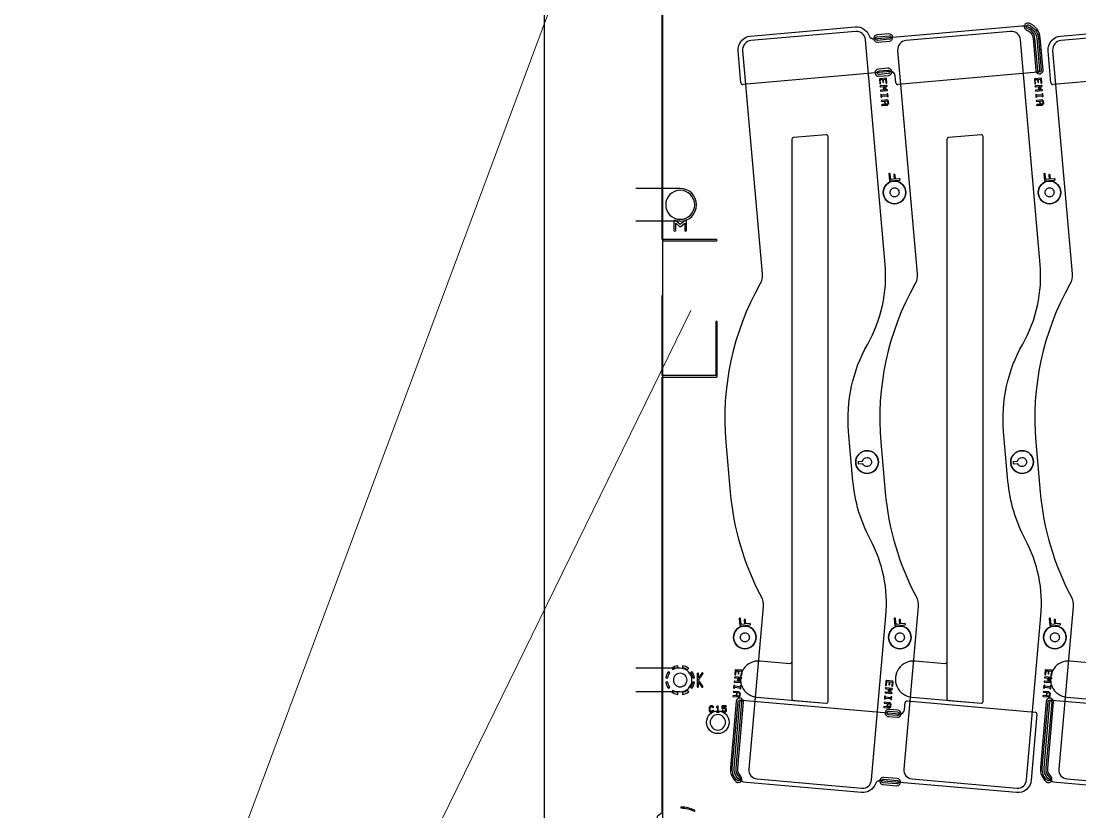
# Model space of a CAD drawing. Extents: x 2864 to 3941, y 2420 to 3182.
# Drawn here: x 3467.2 to 3584, y 2842.2 to 2929.4 of the extents above; entities that cross this region are included whole.
import ezdxf

# ---------------------------------------------------------------- set-up
doc = ezdxf.new("R2010")
doc.units = 0
for name, color, linetype in [('ada-b', 3, 'Continuous'), ('btr2_panel', 7, 'Continuous'), ('emi-panel', 2, 'Continuous')]:
    doc.layers.add(name, color=color, linetype=linetype)
doc.layers.add('備註', color=1, linetype='Continuous', lineweight=0)

msp = doc.modelspace()

# ---------------------------------------------------------------- linework, layer by layer
at = {"layer": 'ada-b', "linetype": 'Continuous'}
for points in [[(3556.2348, 2854.41597), (3556.23502, 2916.70777, 0.440004), (3556.01759, 2916.907), (3552.41713, 2916.592, 0.388891), (3552.23456, 2916.39276), (3552.23462, 2858.78117, -0.440016), (3552.0172, 2858.58193), (3548.73462, 2858.86914, 1), (3548.38616, 2854.88432), (3556.01738, 2854.21674, 0.44002)], [(3556.23491, 2854.41598), (3556.23502, 2916.70777, 0.440004), (3556.01759, 2916.907), (3552.41713, 2916.592, 0.388891), (3552.23456, 2916.39276), (3552.23453, 2854.7309, 0.388895), (3552.41711, 2854.53166), (3556.01746, 2854.21672, 0.440063)], [(3573.3348, 2854.41597), (3573.33502, 2916.70777, 0.440004), (3573.11759, 2916.907), (3569.51713, 2916.592, 0.388891), (3569.33456, 2916.39276), (3569.33462, 2858.78117, -0.440016), (3569.1172, 2858.58193), (3565.83462, 2858.86914, 1), (3565.48616, 2854.88432), (3573.11738, 2854.21674, 0.44002)], [(3573.33491, 2854.41598), (3573.33502, 2916.70777, 0.440004), (3573.11759, 2916.907), (3569.51713, 2916.592, 0.388891), (3569.33456, 2916.39276), (3569.33453, 2854.7309, 0.388895), (3569.51711, 2854.53166), (3573.11746, 2854.21672, 0.440063)], [(3590.4348, 2854.41597), (3590.43502, 2916.70777, 0.440004), (3590.21759, 2916.907), (3586.61713, 2916.592, 0.388891), (3586.43456, 2916.39276), (3586.43462, 2858.78117, -0.440016), (3586.2172, 2858.58193), (3582.93462, 2858.86914, 1), (3582.58616, 2854.88432), (3590.21738, 2854.21674, 0.44002)]]:
    msp.add_lwpolyline(points, format="xyb", close=True, dxfattribs=at)
at = {"layer": 'btr2_panel'}
for p, q in [((3562.76658, 2921.87186), (3562.46582, 2922.03646)), ((3579.86658, 2921.87186), (3579.56582, 2922.03646)), ((3539.67299, 2858.15358), (3539.67299, 2858.35643)), ((3538.77217, 2857.57334), (3538.62873, 2857.71678)), ((3546.37996, 2856.79704), (3546.68072, 2856.96164)), ((3580.57996, 2856.79704), (3580.88072, 2856.96164)), ((3538.62874, 2855.83538), (3538.77217, 2855.97882)), ((3563.01187, 2855.59784), (3563.31264, 2855.76244)), ((3544.07151, 2853.23197), (3544.17084, 2853.23197))]:
    msp.add_line(p, q, dxfattribs=at)
at = {"layer": 'btr2_panel', "linetype": 'Continuous'}
for points in [[(3524.92299, 3034.67608), (3524.92299, 2839.37608), (3523.92299, 2839.37608, 1), (3523.92299, 2838.97608), (3524.92299, 2838.97608), (3524.92299, 2643.67608)], [(3537.92299, 2746.67608), (3537.92299, 2836.18276, -0.044688), (3537.42299, 2836.58572), (3537.42299, 2841.76645, -0.044688), (3537.92299, 2842.16941), (3537.92299, 2890.18838), (3543.92299, 2890.18838, 0.414239), (3543.99849, 2890.26388), (3543.99849, 2896.26388, 1), (3543.84749, 2896.26388), (3543.84749, 2890.33938), (3537.92299, 2890.33938), (3537.92299, 2899.18838, 0.414239), (3537.99849, 2899.26388), (3537.99849, 2905.18838), (3543.92299, 2905.18838, 1), (3543.92299, 2905.33938), (3537.92299, 2905.33938), (3537.92299, 2931.67608)], [(3578.40555, 2929.19751, 1), (3578.13259, 2928.44552, -0.291712), (3578.85308, 2927.5074), (3579.16265, 2923.96908, 1), (3579.9596, 2924.0388)], [(3579.9596, 2924.0388), (3579.65004, 2927.57712, 0.291712), (3578.40555, 2929.19751)], [(3579.76036, 2924.02137, -1), (3579.36188, 2923.98651), (3579.05232, 2927.52483, 0.29171), (3578.20083, 2928.63351, -1), (3578.33731, 2929.00951)], [(3578.33731, 2929.00951, -0.291711), (3579.4508, 2927.55969), (3579.76036, 2924.02137)], [(3562.46582, 2922.03646), (3562.73339, 2922.25075, 0.742511), (3562.69782, 2922.33962), (3562.0051, 2922.27902, 1), (3562.01382, 2922.1794), (3562.54202, 2922.22561)], [(3562.54202, 2922.22561), (3562.34487, 2922.06771, 0.53607), (3562.35202, 2921.98474), (3562.57371, 2921.86342)], [(3579.56582, 2922.03646), (3579.83339, 2922.25075, 0.742511), (3579.79782, 2922.33962), (3579.1051, 2922.27902, 1), (3579.11382, 2922.1794), (3579.64202, 2922.22561)], [(3579.64202, 2922.22561), (3579.44487, 2922.06771, 0.53607), (3579.45202, 2921.98474), (3579.67371, 2921.86342)], [(3562.57371, 2921.86342), (3562.04551, 2921.81721, 1), (3562.05422, 2921.71759), (3562.74682, 2921.77818, 0.743044), (3562.76658, 2921.87186)], [(3579.67371, 2921.86342), (3579.14551, 2921.81721, 1), (3579.15422, 2921.71759), (3579.84682, 2921.77818, 0.743044), (3579.86658, 2921.87186)], [(3540.62141, 2906.38057), (3540.62141, 2907.37395, 0.63678), (3540.4572, 2907.45061), (3539.92538, 2907.00743), (3539.39357, 2907.45061, 0.63678), (3539.22936, 2907.37395), (3539.22936, 2906.38057, 1), (3539.42936, 2906.38057), (3539.42936, 2907.16044)], [(3539.42936, 2907.16044), (3539.86137, 2906.80044, 0.362064), (3539.9894, 2906.80044), (3540.42141, 2907.16044)], [(3540.42141, 2907.16044), (3540.42141, 2906.38057, 1), (3540.62141, 2906.38057)], [(3538.98229, 2858.07033), (3539.12573, 2857.9269, -0.106991), (3539.67299, 2858.15358)], [(3540.17299, 2858.35643), (3540.17299, 2858.15358, -0.106992), (3540.72025, 2857.9269), (3540.86368, 2858.07033)], [(3538.34264, 2857.02608), (3538.54549, 2857.02608, -0.106992), (3538.77217, 2857.57334)], [(3541.21724, 2857.71678), (3541.0738, 2857.57334, -0.106991), (3541.30048, 2857.02608), (3541.50333, 2857.02608)], [(3541.94032, 2857.01165), (3541.94032, 2857.491, 1), (3541.79032, 2857.491), (3541.79032, 2856.0506, 1), (3541.94032, 2856.0506), (3541.94032, 2856.52995)], [(3542.42375, 2856.09318), (3541.95642, 2856.7708), (3542.42375, 2857.44842, 1), (3542.30027, 2857.53358), (3541.94032, 2857.01165)], [(3546.45616, 2856.60789), (3545.92796, 2856.65411, 1), (3545.91924, 2856.55449), (3546.61172, 2856.49391, 0.743963), (3546.64757, 2856.58272), (3546.37996, 2856.79704)], [(3546.68072, 2856.96164, 0.74498), (3546.6607, 2857.05535), (3545.96836, 2857.11592, 1), (3545.95965, 2857.0163), (3546.48785, 2856.97009)], [(3546.48785, 2856.97009), (3546.26616, 2856.84876, 0.537055), (3546.25913, 2856.7657), (3546.45616, 2856.60789)], [(3580.65616, 2856.60789), (3580.12796, 2856.65411, 1), (3580.11924, 2856.55449), (3580.81172, 2856.49391, 0.743963), (3580.84757, 2856.58272), (3580.57996, 2856.79704)], [(3580.88072, 2856.96164, 0.74498), (3580.8607, 2857.05535), (3580.16836, 2857.11592, 1), (3580.15965, 2857.0163), (3580.68785, 2856.97009)], [(3580.68785, 2856.97009), (3580.46616, 2856.84876, 0.537055), (3580.45913, 2856.7657), (3580.65616, 2856.60789)], [(3538.77217, 2855.97882, -0.106993), (3538.54549, 2856.52608), (3538.34264, 2856.52608)], [(3539.67299, 2855.19573), (3539.67299, 2855.39858, -0.106992), (3539.12573, 2855.62527), (3538.98229, 2855.48183)], [(3540.86368, 2855.48183), (3540.72025, 2855.62527, -0.106991), (3540.17299, 2855.39858), (3540.17299, 2855.19573)], [(3541.50333, 2856.52608), (3541.30048, 2856.52608, -0.106992), (3541.0738, 2855.97882), (3541.21724, 2855.83538)], [(3541.94032, 2856.52995), (3542.30027, 2856.00802, 1), (3542.42375, 2856.09318)], [(3563.08808, 2855.40869), (3562.55988, 2855.4549, 1), (3562.55116, 2855.35528), (3563.24363, 2855.2947, 0.743963), (3563.27949, 2855.38352), (3563.01187, 2855.59784)], [(3563.31264, 2855.76244, 0.74498), (3563.29262, 2855.85614), (3562.60028, 2855.91671, 1), (3562.59157, 2855.81709), (3563.11977, 2855.77088)], [(3563.11977, 2855.77088), (3562.89807, 2855.64956, 0.537055), (3562.89104, 2855.56649), (3563.08808, 2855.40869)], [(3546.90066, 2854.35039, 1), (3546.10371, 2854.42012), (3545.46608, 2847.13235, 0.230922), (3546.06335, 2845.57684)], [(3546.19972, 2845.72314, -0.230922), (3545.66532, 2847.11492), (3546.30295, 2854.40269, -1), (3546.70143, 2854.36783)], [(3546.70143, 2854.36783), (3546.0638, 2847.08005, 0.230923), (3546.47247, 2846.01574, -1), (3546.19972, 2845.72314)], [(3546.06335, 2845.57684, 1), (3546.60884, 2846.16203, -0.230922), (3546.26304, 2847.06262), (3546.90066, 2854.35039)], [(3581.10066, 2854.35039, 1), (3580.30371, 2854.42012), (3579.66608, 2847.13235, 0.230922), (3580.26335, 2845.57684)], [(3580.39972, 2845.72314, -0.230922), (3579.86532, 2847.11492), (3580.50295, 2854.40269, -1), (3580.90143, 2854.36783)], [(3580.90143, 2854.36783), (3580.2638, 2847.08005, 0.230923), (3580.67247, 2846.01574, -1), (3580.39972, 2845.72314)], [(3580.26335, 2845.57684, 1), (3580.80884, 2846.16203, -0.230922), (3580.46304, 2847.06262), (3581.10066, 2854.35039)], [(3544.17084, 2853.23197, 1), (3544.17084, 2853.33197), (3544.12151, 2853.33197), (3544.12151, 2853.87799, 0.669786), (3544.036, 2853.91319), (3543.93681, 2853.81401, 1), (3544.00752, 2853.7433), (3544.02151, 2853.75728)], [(3544.02151, 2853.75728), (3544.02151, 2853.33197), (3543.97217, 2853.33197, 1), (3543.97217, 2853.23197), (3544.07151, 2853.23197)], [(3540.03567, 2842.77431, 1), (3540.03254, 2842.67436, -0.105767), (3541.45418, 2842.32337, 1), (3541.49793, 2842.4133)]]:
    msp.add_lwpolyline(points, format="xyb", dxfattribs=at)
for points in [[(3562.62299, 2863.84536, 0.145892), (3560.88788, 2872.29719, -0.101585), (3558.98035, 2878.69528), (3558.501, 2884.17421, -0.152268), (3560.60892, 2893.82848, 0.152268), (3562.52597, 2902.61012), (3560.35841, 2927.38538, 0.414215), (3559.27507, 2928.29442), (3547.71928, 2927.28342, 0.414215), (3546.81024, 2926.20007), (3548.96427, 2901.57941, -0.151039), (3548.71521, 2900.42479, 0.151026), (3544.95283, 2882.9889), (3545.43217, 2877.50997, 0.100411), (3548.83641, 2865.99401, -0.144694), (3549.0619, 2864.88277), (3547.4932, 2846.95482, 0.414156), (3548.40229, 2845.87153), (3559.95812, 2844.86035, 0.414232), (3561.04148, 2845.76932)], [(3563.01208, 2927.22569, 1), (3562.94236, 2928.02265), (3561.63518, 2927.90828, 1), (3561.70491, 2927.11133)], [(3579.72299, 2863.84536, 0.145892), (3577.98788, 2872.29719, -0.101585), (3576.08035, 2878.69528), (3575.601, 2884.17421, -0.152268), (3577.70892, 2893.82848, 0.152268), (3579.62597, 2902.61012), (3577.45841, 2927.38538, 0.414215), (3576.37507, 2928.29442), (3564.81928, 2927.28342, 0.414215), (3563.91024, 2926.20007), (3566.06427, 2901.57941, -0.151039), (3565.81521, 2900.42479, 0.151026), (3562.05283, 2882.9889), (3562.53217, 2877.50997, 0.100411), (3565.93641, 2865.99401, -0.144694), (3566.1619, 2864.88277), (3564.5932, 2846.95482, 0.414156), (3565.50229, 2845.87153), (3577.05812, 2844.86035, 0.414232), (3578.14148, 2845.76932)], [(3596.82299, 2863.84536, 0.145892), (3595.08788, 2872.29719, -0.101585), (3593.18035, 2878.69528), (3592.701, 2884.17421, -0.152268), (3594.80892, 2893.82848, 0.152268), (3596.72597, 2902.61012), (3594.55841, 2927.38538, 0.414215), (3593.47507, 2928.29442), (3581.91928, 2927.28342, 0.414215), (3581.01024, 2926.20007), (3583.16427, 2901.57941, -0.151039), (3582.91521, 2900.42479, 0.151026), (3579.15283, 2882.9889), (3579.63217, 2877.50997, 0.100411), (3583.03641, 2865.99401, -0.144694), (3583.2619, 2864.88277), (3581.6932, 2846.95482, 0.414156), (3582.60229, 2845.87153), (3594.15812, 2844.86035, 0.414232), (3595.24148, 2845.76932)], [(3562.99465, 2927.42493), (3561.68747, 2927.31057, -1), (3561.65261, 2927.70905), (3562.95979, 2927.82341, -1)], [(3562.89833, 2923.4399, 1), (3562.8286, 2924.23686), (3561.77917, 2924.14504, 1), (3561.8489, 2923.34809)], [(3562.88089, 2923.63914), (3561.89948, 2923.55328, -1), (3561.86462, 2923.95176), (3562.84603, 2924.03762, -1)], [(3562.72267, 2922.62931), (3562.68226, 2923.09113, 0.414255), (3562.6281, 2923.13658), (3561.93538, 2923.07597, 0.414255), (3561.88993, 2923.02181), (3561.93033, 2922.55999, 1), (3562.02995, 2922.56871), (3561.9939, 2922.98071), (3562.24064, 2923.0023), (3562.26659, 2922.70575, 1), (3562.36621, 2922.71446), (3562.34026, 2923.01101), (3562.587, 2923.0326), (3562.62305, 2922.6206, 1)], [(3579.82267, 2922.62931), (3579.78226, 2923.09113, 0.414255), (3579.7281, 2923.13658), (3579.03538, 2923.07597, 0.414255), (3578.98993, 2923.02181), (3579.03033, 2922.55999, 1), (3579.12995, 2922.56871), (3579.0939, 2922.98071), (3579.34064, 2923.0023), (3579.36659, 2922.70575, 1), (3579.46621, 2922.71446), (3579.44026, 2923.01101), (3579.687, 2923.0326), (3579.72305, 2922.6206, 1)], [(3562.85201, 2921.15085), (3562.84192, 2921.2662), (3562.8419, 2921.26641), (3562.83181, 2921.38176, 1), (3562.73219, 2921.37305), (3562.73794, 2921.3074), (3562.14484, 2921.25551), (3562.1391, 2921.32116, 1), (3562.03948, 2921.31244), (3562.05968, 2921.08153, 1), (3562.1593, 2921.09025), (3562.15356, 2921.15589), (3562.74665, 2921.20778), (3562.75239, 2921.14214, 1)], [(3579.95201, 2921.15085), (3579.94192, 2921.2662), (3579.9419, 2921.26641), (3579.93181, 2921.38176, 1), (3579.83219, 2921.37305), (3579.83794, 2921.3074), (3579.24484, 2921.25551), (3579.2391, 2921.32116, 1), (3579.13948, 2921.31244), (3579.15968, 2921.08153, 1), (3579.2593, 2921.09025), (3579.25356, 2921.15589), (3579.84665, 2921.20778), (3579.85239, 2921.14214, 1)], [(3562.92172, 2920.35409), (3562.90156, 2920.58461, 0.2), (3562.88387, 2920.61875), (3562.75832, 2920.7241, 0.199997), (3562.72163, 2920.73559), (3562.49127, 2920.71544), (3562.49055, 2920.71538), (3562.14455, 2920.68511, 1), (3562.15327, 2920.58549), (3562.44982, 2920.61143), (3562.48151, 2920.24924), (3562.18496, 2920.22329, 1), (3562.19367, 2920.12367), (3562.53989, 2920.15396), (3562.54017, 2920.15399), (3562.77074, 2920.17416, 0.2), (3562.80488, 2920.19185), (3562.91023, 2920.3174, 0.199997)], [(3580.02172, 2920.35409), (3580.00156, 2920.58461, 0.2), (3579.98387, 2920.61875), (3579.85832, 2920.7241, 0.199997), (3579.82163, 2920.73559), (3579.59127, 2920.71544), (3579.59055, 2920.71538), (3579.24455, 2920.68511, 1), (3579.25327, 2920.58549), (3579.54982, 2920.61143), (3579.58151, 2920.24924), (3579.28496, 2920.22329, 1), (3579.29367, 2920.12367), (3579.63989, 2920.15396), (3579.64017, 2920.15399), (3579.87074, 2920.17416, 0.2), (3579.90488, 2920.19185), (3580.01023, 2920.3174, 0.199997)], [(3564.81724, 2910.54396, 0.414215), (3563.56724, 2911.79396, 0.414215), (3562.31724, 2910.54396, 0.414215), (3563.56724, 2909.29396, 0.414215)], [(3564.12148, 2911.9056, 1), (3564.10841, 2912.05503), (3563.66359, 2912.01611), (3563.62467, 2912.46093, 1), (3563.47524, 2912.44786), (3563.51416, 2912.00304), (3563.14405, 2911.97066), (3563.08998, 2912.58866, 1), (3562.94055, 2912.57559), (3563.00115, 2911.88287, 0.414234), (3563.08241, 2911.81469), (3563.6015, 2911.86011), (3563.60239, 2911.86018)], [(3581.91724, 2910.54396, 0.414215), (3580.66724, 2911.79396, 0.414215), (3579.41724, 2910.54396, 0.414215), (3580.66724, 2909.29396, 0.414215)], [(3581.22148, 2911.9056, 1), (3581.20841, 2912.05503), (3580.76359, 2912.01611), (3580.72467, 2912.46093, 1), (3580.57524, 2912.44786), (3580.61416, 2912.00304), (3580.24405, 2911.97066), (3580.18998, 2912.58866, 1), (3580.04055, 2912.57559), (3580.10115, 2911.88287, 0.414234), (3580.18241, 2911.81469), (3580.7015, 2911.86011), (3580.70239, 2911.86018)], [(3541.52299, 2909.17608, 0.414215), (3539.92299, 2910.77608, 0.414215), (3538.32299, 2909.17608, 0.414215), (3539.92299, 2907.57608, 0.414215)], [(3564.06724, 2910.54396, -0.414217), (3563.56724, 2910.04396, -0.414217), (3563.06724, 2910.54396, -0.414217), (3563.56724, 2911.04396, -0.414217)], [(3581.16724, 2910.54396, -0.414217), (3580.66724, 2910.04396, -0.414217), (3580.16724, 2910.54396, -0.414217), (3580.66724, 2911.04396, -0.414217)], [(3561.78671, 2880.816, 0.414215), (3560.53671, 2882.066, 0.414215), (3559.28671, 2880.816, 0.414215), (3560.53671, 2879.566, 0.414215)], [(3561.03671, 2880.816, -0.414217), (3560.53671, 2880.316, -0.303552), (3560.07463, 2880.625), (3559.60226, 2880.58368), (3559.57612, 2880.88254), (3560.04849, 2880.92386, -0.351876), (3560.53671, 2881.316, -0.414217)], [(3578.88671, 2880.816, 0.414215), (3577.63671, 2882.066, 0.414215), (3576.38671, 2880.816, 0.414215), (3577.63671, 2879.566, 0.414215)], [(3578.13671, 2880.816, -0.414217), (3577.63671, 2880.316, -0.303552), (3577.17463, 2880.625), (3576.70226, 2880.58368), (3576.67612, 2880.88254), (3577.14849, 2880.92386, -0.351876), (3577.63671, 2881.316, -0.414217)], [(3548.30427, 2861.4851, 0.414215), (3547.05427, 2862.7351, 0.414215), (3545.80427, 2861.4851, 0.414215), (3547.05427, 2860.2351, 0.414215)], [(3547.60852, 2862.84674, 1), (3547.59544, 2862.99617), (3547.15062, 2862.95726), (3547.1117, 2863.40208, 1), (3546.96227, 2863.389), (3547.00119, 2862.94418), (3546.63108, 2862.9118), (3546.57701, 2863.52981, 1), (3546.42758, 2863.51673), (3546.48819, 2862.82401, 0.414234), (3546.56944, 2862.75584), (3547.08853, 2862.80125), (3547.08943, 2862.80133)], [(3565.40427, 2861.4851, 0.414215), (3564.15427, 2862.7351, 0.414215), (3562.90427, 2861.4851, 0.414215), (3564.15427, 2860.2351, 0.414215)], [(3564.70852, 2862.84674, 1), (3564.69544, 2862.99617), (3564.25062, 2862.95726), (3564.2117, 2863.40208, 1), (3564.06227, 2863.389), (3564.10119, 2862.94418), (3563.73108, 2862.9118), (3563.67701, 2863.52981, 1), (3563.52758, 2863.51673), (3563.58819, 2862.82401, 0.414234), (3563.66944, 2862.75584), (3564.18853, 2862.80125), (3564.18943, 2862.80133)], [(3582.50427, 2861.4851, 0.414215), (3581.25427, 2862.7351, 0.414215), (3580.00427, 2861.4851, 0.414215), (3581.25427, 2860.2351, 0.414215)], [(3581.80852, 2862.84674, 1), (3581.79544, 2862.99617), (3581.35062, 2862.95726), (3581.3117, 2863.40208, 1), (3581.16227, 2863.389), (3581.20119, 2862.94418), (3580.83108, 2862.9118), (3580.77701, 2863.52981, 1), (3580.62758, 2863.51673), (3580.68819, 2862.82401, 0.414234), (3580.76944, 2862.75584), (3581.28853, 2862.80125), (3581.28943, 2862.80133)], [(3547.55427, 2861.4851, -0.414217), (3547.05427, 2860.9851, -0.414217), (3546.55427, 2861.4851, -0.414217), (3547.05427, 2861.9851, -0.414217)], [(3564.65427, 2861.4851, -0.414217), (3564.15427, 2860.9851, -0.414217), (3563.65427, 2861.4851, -0.414217), (3564.15427, 2861.9851, -0.414217)], [(3581.75427, 2861.4851, -0.414217), (3581.25427, 2860.9851, -0.414217), (3580.75427, 2861.4851, -0.414217), (3581.25427, 2861.9851, -0.414217)], [(3546.77625, 2857.7981, 0.414255), (3546.7308, 2857.85227), (3546.03808, 2857.91287, 0.414249), (3545.98392, 2857.86742), (3545.94352, 2857.40561, 1), (3546.04313, 2857.3969), (3546.07918, 2857.8089), (3546.32592, 2857.78731), (3546.29998, 2857.49076, 1), (3546.39959, 2857.48205), (3546.42554, 2857.7786), (3546.67228, 2857.75701), (3546.63623, 2857.34501, 1), (3546.73585, 2857.33629)], [(3580.97625, 2857.7981, 0.414255), (3580.9308, 2857.85227), (3580.23808, 2857.91287, 0.414249), (3580.18392, 2857.86742), (3580.14352, 2857.40561, 1), (3580.24313, 2857.3969), (3580.27918, 2857.8089), (3580.52592, 2857.78731), (3580.49998, 2857.49076, 1), (3580.59959, 2857.48205), (3580.62554, 2857.7786), (3580.87228, 2857.75701), (3580.83623, 2857.34501, 1), (3580.93585, 2857.33629)], [(3540.67299, 2856.77608, 0.414216), (3539.92299, 2857.52608, 0.414216), (3539.17299, 2856.77608, 0.414216), (3539.92299, 2856.02608, 0.414216)], [(3563.40817, 2856.5989, 0.414255), (3563.36272, 2856.65307), (3562.67, 2856.71367, 0.414249), (3562.61584, 2856.66822), (3562.57544, 2856.20641, 1), (3562.67505, 2856.19769), (3562.7111, 2856.60969), (3562.95784, 2856.58811), (3562.93189, 2856.29156, 1), (3563.03151, 2856.28284), (3563.05745, 2856.57939), (3563.30419, 2856.55781), (3563.26815, 2856.1458, 1), (3563.36777, 2856.13709)], [(3546.55698, 2855.29178, 0.200109), (3546.54533, 2855.32845), (3546.44026, 2855.45367, 0.200125), (3546.40618, 2855.4715), (3545.82891, 2855.52201, 1), (3545.8202, 2855.42239), (3546.11675, 2855.39644), (3546.08506, 2855.03425), (3545.78851, 2855.0602, 1), (3545.77979, 2854.96058), (3546.35706, 2854.91007, 0.200133), (3546.39372, 2854.92172), (3546.51894, 2855.02679, 0.200125), (3546.53678, 2855.06088)], [(3546.6267, 2856.08874, 1), (3546.52708, 2856.09746), (3546.52134, 2856.03181), (3545.92825, 2856.0837), (3545.93399, 2856.14934, 1), (3545.83437, 2856.15806), (3545.81417, 2855.92715, 1), (3545.91379, 2855.91844), (3545.91953, 2855.98408), (3546.51263, 2855.93219), (3546.50688, 2855.86655, 1), (3546.6065, 2855.85783)], [(3580.75698, 2855.29178, 0.200109), (3580.74533, 2855.32845), (3580.64026, 2855.45367, 0.200125), (3580.60618, 2855.4715), (3580.02891, 2855.52201, 1), (3580.0202, 2855.42239), (3580.31675, 2855.39644), (3580.28506, 2855.03425), (3579.98851, 2855.0602, 1), (3579.97979, 2854.96058), (3580.55706, 2854.91007, 0.200133), (3580.59372, 2854.92172), (3580.71894, 2855.02679, 0.200125), (3580.73678, 2855.06088)], [(3580.8267, 2856.08874, 1), (3580.72708, 2856.09746), (3580.72134, 2856.03181), (3580.12825, 2856.0837), (3580.13399, 2856.14934, 1), (3580.03437, 2856.15806), (3580.01417, 2855.92715, 1), (3580.11379, 2855.91844), (3580.11953, 2855.98408), (3580.71263, 2855.93219), (3580.70688, 2855.86655, 1), (3580.8065, 2855.85783)], [(3563.25862, 2854.88953, 1), (3563.159, 2854.89825), (3563.15326, 2854.83261), (3562.56016, 2854.88449), (3562.56591, 2854.95014, 1), (3562.46629, 2854.95885), (3562.44609, 2854.72795, 1), (3562.54571, 2854.71923), (3562.55145, 2854.78487), (3563.14454, 2854.73299), (3563.1388, 2854.66734, 1), (3563.23842, 2854.65863)], [(3543.60554, 2853.34595, 1), (3543.53483, 2853.41666), (3543.45013, 2853.33197), (3543.29288, 2853.33197), (3543.22283, 2853.40201), (3543.22283, 2853.75794), (3543.29288, 2853.82799), (3543.45013, 2853.82799), (3543.53483, 2853.7433, 1), (3543.60554, 2853.81401), (3543.50635, 2853.91319, 0.200121), (3543.47084, 2853.92799), (3543.27217, 2853.92799, 0.200121), (3543.23666, 2853.91319), (3543.13763, 2853.81416, 0.200121), (3543.12283, 2853.77865), (3543.12283, 2853.3813, 0.200121), (3543.13763, 2853.34579), (3543.23666, 2853.24677, 0.200121), (3543.27217, 2853.23197), (3543.47084, 2853.23197, 0.200121), (3543.50635, 2853.24677)], [(3545.02018, 2853.3813), (3545.02018, 2853.57998, 0.200121), (3545.00538, 2853.61549), (3544.90635, 2853.71452, 0.200121), (3544.87084, 2853.72932), (3544.62283, 2853.72932), (3544.62283, 2853.82799), (3544.97018, 2853.82799, 1), (3544.97018, 2853.92799), (3544.57283, 2853.92799, 0.414253), (3544.52283, 2853.87799), (3544.52283, 2853.67932, 0.414253), (3544.57283, 2853.62932), (3544.85013, 2853.62932), (3544.92018, 2853.55927), (3544.92018, 2853.40201), (3544.85013, 2853.33197), (3544.69288, 2853.33197), (3544.60819, 2853.41666, 1), (3544.53748, 2853.34595), (3544.63666, 2853.24677, 0.200121), (3544.67217, 2853.23197), (3544.87084, 2853.23197, 0.200121), (3544.90635, 2853.24677), (3545.00538, 2853.34579, 0.200121)], [(3563.18889, 2854.09258, 0.200109), (3563.17725, 2854.12924), (3563.07218, 2854.25446, 0.200125), (3563.03809, 2854.2723), (3562.46083, 2854.3228, 1), (3562.45212, 2854.22318), (3562.74866, 2854.19724), (3562.71698, 2853.83505), (3562.42043, 2853.86099, 1), (3562.41171, 2853.76137), (3562.98897, 2853.71087, 0.200133), (3563.02564, 2853.72252), (3563.15086, 2853.82759, 0.200125), (3563.1687, 2853.86167)], [(3563.921, 2853.46384), (3562.97004, 2853.54702, 1), (3562.90032, 2852.75007), (3563.85128, 2852.66688, 1)], [(3563.90357, 2853.2646, -1), (3563.86871, 2852.86612), (3562.91775, 2852.94931, -1), (3562.95261, 2853.34779)], [(3544.92675, 2852.11532, 0.414215), (3544.07675, 2852.96532, 0.414215), (3543.22675, 2852.11532, 0.414215), (3544.07675, 2851.26532, 0.414215)], [(3563.86078, 2845.91478), (3562.36806, 2846.0454, 1), (3562.29833, 2845.24845), (3563.79105, 2845.11783, 1)], [(3563.84335, 2845.71554, -1), (3563.80848, 2845.31707), (3562.31576, 2845.44769, -1), (3562.35063, 2845.84616)]]:
    msp.add_lwpolyline(points, format="xyb", close=True, dxfattribs=at)
for points in [[(3562.82031, 2920.36582), (3562.74159, 2920.27199), (3562.58113, 2920.25795), (3562.54944, 2920.62015), (3562.7099, 2920.63418), (3562.80372, 2920.55546)], [(3579.92031, 2920.36582), (3579.84159, 2920.27199), (3579.68113, 2920.25795), (3579.64944, 2920.62015), (3579.8099, 2920.63418), (3579.90372, 2920.55546)], [(3546.45555, 2855.27987), (3546.43896, 2855.09022), (3546.34514, 2855.0115), (3546.18468, 2855.02554), (3546.21636, 2855.38773), (3546.37683, 2855.37369)], [(3580.65555, 2855.27987), (3580.63896, 2855.09022), (3580.54514, 2855.0115), (3580.38468, 2855.02554), (3580.41636, 2855.38773), (3580.57683, 2855.37369)], [(3563.08747, 2854.08066), (3563.07088, 2853.89102), (3562.97706, 2853.81229), (3562.8166, 2853.82633), (3562.84828, 2854.18852), (3563.00875, 2854.17448)]]:
    msp.add_lwpolyline(points, close=True, dxfattribs=at)
at = {"layer": 'btr2_panel'}
for centre, radius, start, end in [((3539.92298, 2856.77608), 1.6, 98.989222, 126.010598), ((3539.92299, 2856.77608), 1.6, 53.989402, 81.010778), ((3539.92299, 2856.77608), 1.6, 143.989402, 171.010778), ((3539.92299, 2856.77608), 1.6, 8.989222, 36.010598), ((3539.92299, 2856.77608), 1.6, 188.989389, 216.010785), ((3539.92299, 2856.77608), 1.6, 323.989402, 351.010778), ((3539.92299, 2856.77608), 1.6, 233.989373, 261.01066), ((3539.92299, 2856.77608), 1.6, 278.989222, 306.010598), ((3539.92299, 2839.17607), 3.6, 64.056723, 88.206395)]:
    msp.add_arc(centre, radius, start, end, dxfattribs=at)
at = {"layer": 'emi-panel'}
for p, q in [((3563.11115, 2923.86005), (3546.83838, 2922.43637)), ((3563.72171, 2922.61817), (3563.65282, 2923.40553)), ((3579.37931, 2923.78727), (3563.93838, 2922.43637)), ((3597.31115, 2923.86005), (3581.03838, 2922.43637)), ((3539.92299, 2910.97608), (3535.02549, 2910.97608)), ((3539.92299, 2910.97608), (3535.02549, 2910.97608)), ((3539.92299, 2907.37608), (3535.02549, 2907.37608)), ((3539.92299, 2907.37608), (3535.02549, 2907.37608)), ((3539.92299, 2858.07608), (3535.02549, 2858.07608)), ((3539.92299, 2858.07608), (3535.02549, 2858.07608)), ((3539.92299, 2855.47608), (3535.02549, 2855.47608)), ((3539.92299, 2855.47608), (3535.02549, 2855.47608)), ((3546.71886, 2854.56707), (3564.12221, 2853.04471)), ((3564.94942, 2854.46817), (3579.09536, 2853.23075)), ((3580.91886, 2854.56707), (3598.32221, 2853.04471)), ((3564.66388, 2853.49923), (3564.73275, 2854.28637)), ((3579.27717, 2853.01409), (3578.6396, 2845.72593))]:
    msp.add_line(p, q, dxfattribs=at)
at = {"layer": 'emi-panel', "linetype": 'Continuous'}
msp.add_lwpolyline([(3788.02299, 2646.67608), (3538.02299, 2646.67608), (3538.02299, 3035.67608), (3788.02299, 3035.67608)], close=True, dxfattribs=at)
for points in [[(3546.62171, 2922.61817), (3546.31215, 2926.15649, -0.414215), (3547.6757, 2927.78152), (3559.23149, 2928.79252, -0.340733), (3560.77425, 2927.80484)], [(3561.28749, 2927.47634), (3577.62654, 2928.90582, -0.414215), (3579.25156, 2927.54226), (3579.56112, 2924.00394)], [(3580.82171, 2922.61817), (3580.51215, 2926.15649, -0.414215), (3581.8757, 2927.78152), (3593.43149, 2928.79252, -0.340733), (3594.97425, 2927.80484)], [(3561.45729, 2845.3498, -0.340736), (3559.91452, 2844.36225), (3547.22818, 2845.47236, -0.414211), (3545.86456, 2847.09748), (3546.50219, 2854.38526)], [(3595.65729, 2845.3498, -0.340736), (3594.11452, 2844.36225), (3581.42818, 2845.47236, -0.414211), (3580.06456, 2847.09748), (3580.70219, 2854.38526)], [(3578.6396, 2845.72595, -0.414272), (3577.01452, 2844.36225), (3561.97105, 2845.67861)]]:
    msp.add_lwpolyline(points, format="xyb", dxfattribs=at)
at = {"layer": 'emi-panel'}
for centre in [(3563.56724, 2910.54396), (3580.66724, 2910.54396), (3560.53671, 2880.816), (3577.63671, 2880.816), (3547.05427, 2861.4851), (3564.15427, 2861.4851), (3581.25427, 2861.4851), (3544.07675, 2852.11532)]:
    msp.add_circle(centre, 1.25, dxfattribs=at)
for centre, radius, start, end in [((3561.24394, 2927.97348), 0.49904, 199.749674, 275.006724), ((3563.15473, 2923.36195), 0.5, 4.999956, 94.999956), ((3579.36188, 2923.98651), 0.2, 274.999677, 4.998963), ((3546.82095, 2922.63561), 0.2, 185.00039, 274.999677), ((3563.92095, 2922.63561), 0.2, 185.00039, 274.999677), ((3581.02095, 2922.63561), 0.2, 185.00039, 274.999677), ((3539.92299, 2909.17608), 1.8, 270, 90), ((3539.92299, 2909.17608), 1.8, 270, 90), ((3539.92299, 2856.77608), 1.3, 270, 90), ((3539.92299, 2856.77608), 1.3, 270, 90), ((3546.70143, 2854.36783), 0.2, 85.001068, 174.999641), ((3564.93199, 2854.26893), 0.2, 85.000292, 174.998865), ((3580.90143, 2854.36783), 0.2, 85.001068, 174.999641), ((3564.16578, 2853.54281), 0.5, 265.00072, 354.999839), ((3579.07794, 2853.03152), 0.2, 355.000323, 85.001037), ((3561.92744, 2845.18097), 0.49955, 84.9926, 160.246962)]:
    msp.add_arc(centre, radius, start, end, dxfattribs=at)
at = {"layer": '備註'}
msp.add_line((3542.78751, 2977.17388), (3469.12127, 2779.25852), dxfattribs=at)
at = {"layer": '備註', "linetype": 'Continuous'}
msp.add_line((3460.23436, 2732.24765), (3541.09441, 2897.53437), dxfattribs=at)

doc.saveas('drawing.dxf')
